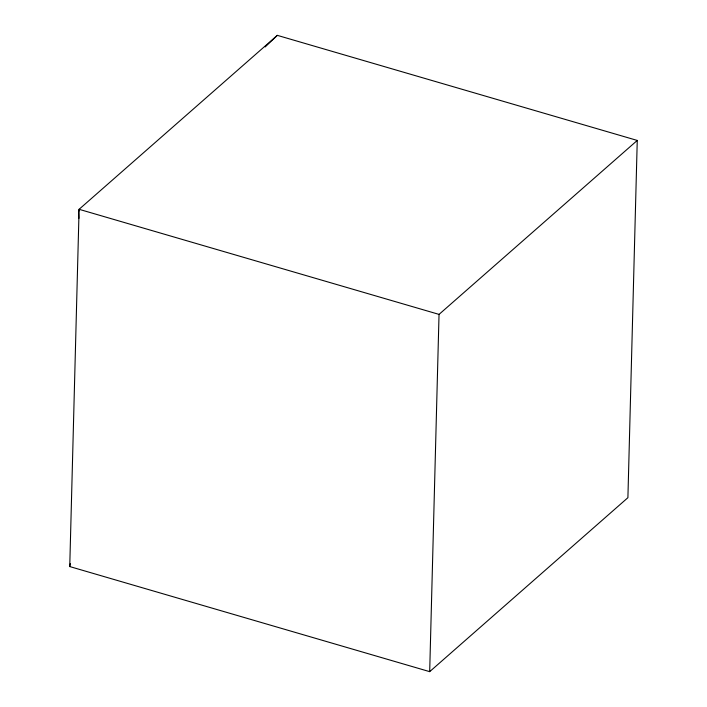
<?xml version="1.0" encoding="UTF-8"?>
<svg xmlns="http://www.w3.org/2000/svg" width="707" height="707" viewBox="0 0 707 707"><rect width="100%" height="100%" fill="white"/><g stroke="black" fill="none" stroke-linecap="round" stroke-linejoin="round"><path stroke-width="1.06" d="M69.746 566.563L79.096 209.307L277.312 35.35L637.254 140.437L627.904 497.693L429.688 671.65L69.746 566.563L70.329 563.647M429.688 671.65L439.038 314.394L637.254 140.437M265.169 46.945L277.312 35.35M439.038 314.394L79.096 209.307L78.548 212.241L78.892 218.357"/></g></svg>
